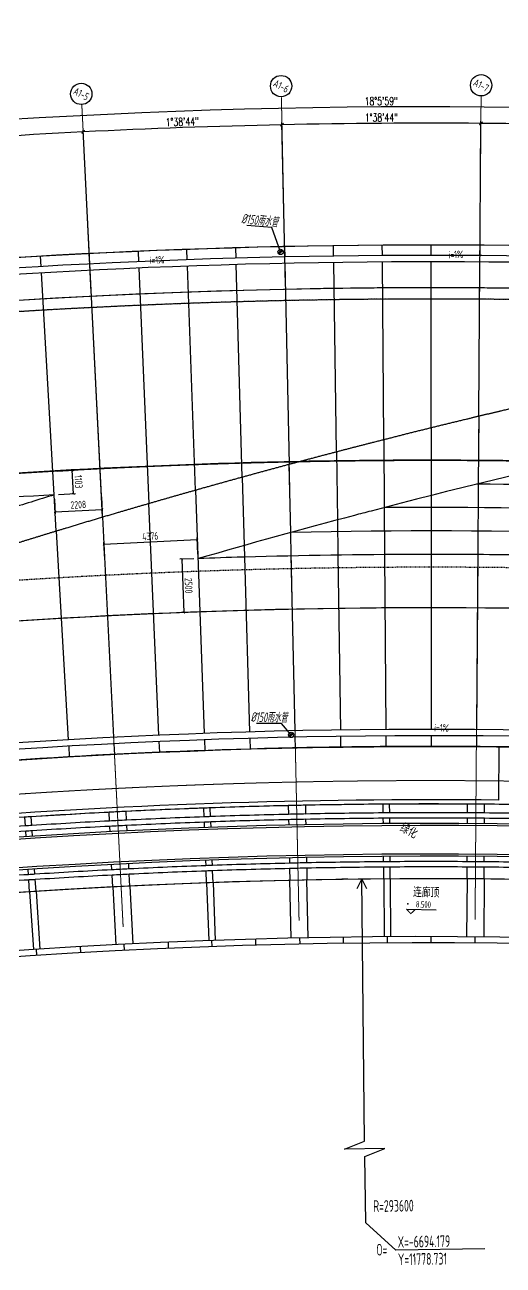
# Model space of a CAD drawing. Header units: millimetres. Extents: x 30991175 to 44589677, y -30249292 to -18704009.
# Drawn here: x 41372173 to 41394576, y -29978408 to -29920266 of the extents above; entities that cross this region are included whole.
import ezdxf
from ezdxf.enums import TextEntityAlignment as Align

# ---------------------------------------------------------------- set-up
doc = ezdxf.new("R2010")
doc.units = ezdxf.units.MM
doc.header["$LTSCALE"] = 10
for name, pattern in [('A1-RG-AXIS-RF$0$$1$AUDIT_D_130703131338-1', [0]), ('A1-RG-AXIS-RF$0$CENTER', [50.8, 31.75, -6.35, 6.35, -6.35]), ('A1-RI-RF$0$Dash', [6, 3, -3])]:
    doc.linetypes.add(name, pattern=pattern)
for name, color, linetype in [('A1-RG-AXIS-RF$0$$0$A-SYMB', 4, 'Continuous'), ('A1-RG-AXIS-RF$0$$1$A-SYMB-DIM300', 4, 'A1-RG-AXIS-RF$0$$1$AUDIT_D_130703131338-1'), ('A1-RG-AXIS-RF$0$A-DIMS-100', 1, 'Continuous'), ('A1-RG-AXIS-RF$0$A-SYMB-NAME', 13, 'Continuous'), ('A1-RG-AXIS-RF$0$A2-RG-AXIS-150$0$A-DIMS-100', 1, 'Continuous'), ('A1-RI-RF$0$0P-RW-E', 210, 'Continuous'), ('A1-RI-RF$0$0P-RW-PR-V', 210, 'Continuous'), ('A1-RI-RF$0$A-DIMS-1：100', 1, 'Continuous'), ('A1-RI-RF$0$A-DOOR', 32, 'Continuous'), ('A1-RI-RF$0$A-EVAC1', 5, 'Continuous'), ('A1-RI-RF$0$A-FUZHUXIAN', 55, 'Continuous'), ('A1-RI-RF$0$A-louban', 5, 'Continuous'), ('A1-RI-RF$0$A-STRS-HRAL', 3, 'Continuous'), ('A1-RI-RF$0$A-SYMB', 4, 'Continuous'), ('A1-RI-RF$0$A-SYMB-AREA', 4, 'Continuous'), ('A1-RI-RF$0$A-SYMB-NAME', 4, 'Continuous'), ('A1-RI-RF$0$A-SYMB-STRS', 1, 'Continuous'), ('A1-RI-RF$0$A-TEXT', 4, 'Continuous'), ('A1-RI-RF$0$A1-RI-F3$0$A-DETL-PEN1', 245, 'Continuous'), ('A1-RI-RF$0$A1-RI-F3$0$A-DETL-PEN2', 233, 'Continuous')]:
    doc.layers.add(name, color=color, linetype=linetype)
doc.layers.add('A1-RG-AXIS-RF$0$A-GRID', color=1, linetype='A1-RG-AXIS-RF$0$CENTER', lineweight=9)
doc.styles.add('A1-RG-AXIS-RF$0$$2$_TCH_DIM', font='hzs.shx', dxfattribs={"width": 0.7, "bigfont": 'hztxt.shx'})
doc.styles.add('A1-RG-AXIS-RF$0$A1-RG-AXIS$0$XD2008', font='xd-hzs.shx', dxfattribs={"width": 0.7, "bigfont": 'xd-hztxt.shx'})
doc.styles.add('A1-RG-AXIS-RF$0$A2-RG-AXIS-150$0$XD2008', font='romans.shx', dxfattribs={"width": 0.7})
doc.styles.add('A1-RG-AXIS-RF$0$XD2008', font='xd-hzs.shx', dxfattribs={"width": 0.7, "bigfont": 'xd-hztxt.shx'})
doc.styles.add('A1-RI-RF$0$ECADI', font='gbeitc.shx', dxfattribs={"width": 0.7, "bigfont": 'gbcbig.shx'})
doc.styles.add('A1-RI-RF$0$HZTXT', font='hzs-1.shx', dxfattribs={"width": 0.7, "bigfont": 'hztxt.shx'})
doc.styles.add('A1-RI-RF$0$XD2008', font='hzs.shx', dxfattribs={"width": 0.7, "bigfont": 'xd-hztxt.shx'})
doc.dimstyles.new('A1-RG-AXIS-RF$0$A2-RG-AXIS-150$0$XD100', dxfattribs={"dimscale": 100, "dimtxt": 5.5, "dimasz": 1.5, "dimexe": 1, "dimexo": 2, "dimgap": 0.5, "dimtad": 1, "dimdec": 0, "dimdsep": 46, "dimtxsty": 'A1-RG-AXIS-RF$0$A2-RG-AXIS-150$0$XD2008', "dimblk": 'A1-RG-AXIS-RF$0$A2-RG-AXIS-150$0$_ArchTick', "dimcen": 2.5, "dimclrt": 4, "dimaunit": 1, "dimadec": 3, "dimazin": 0, "dimtfac": 1, "dimtdec": 0, "dimtix": 1, "dimtmove": 0, "dimatfit": 3, "dimfxl": 0, "dimtolj": 1, "dimtzin": 0, "dimarcsym": 0})
doc.dimstyles.new('A1-RG-AXIS-RF$0$XD100', dxfattribs={"dimscale": 100, "dimtxt": 5.5, "dimasz": 1.5, "dimexe": 1, "dimexo": 2, "dimgap": 0.5, "dimtad": 1, "dimdec": 0, "dimdsep": 46, "dimtxsty": 'A1-RG-AXIS-RF$0$XD2008', "dimblk": 'A1-RG-AXIS-RF$0$_ArchTick', "dimcen": 2.5, "dimclrt": 4, "dimazin": 0, "dimtfac": 1, "dimtdec": 0, "dimtix": 1, "dimtmove": 0, "dimatfit": 3, "dimfxl": 0, "dimtolj": 1, "dimtzin": 0, "dimarcsym": 0})
doc.dimstyles.new('A1-RI-RF$0$XD100$0', dxfattribs={"dimscale": 100, "dimtxt": 3.5, "dimasz": 2, "dimexe": 1, "dimexo": 2, "dimgap": 1, "dimtad": 1, "dimdec": 0, "dimdsep": 46, "dimtxsty": 'A1-RI-RF$0$XD2008', "dimblk": 'A1-RI-RF$0$_ArchTick', "dimblk1": 'A1-RI-RF$0$_ArchTick', "dimblk2": 'A1-RI-RF$0$_ArchTick', "dimsah": 1, "dimcen": 2.5, "dimclrd": 1, "dimclre": 1, "dimclrt": 4, "dimaunit": 1, "dimadec": 0, "dimazin": 0, "dimtfac": 1, "dimtdec": 0, "dimtix": 1, "dimtmove": 2, "dimatfit": 3, "dimfxl": 0, "dimtolj": 1, "dimtzin": 0, "dimarcsym": 0})

# ---------------------------------------------------------------- blocks, each defined once
blk = doc.blocks.new('A1-RI-RF$0$ECADI-TAG-HGHT（国标）')
at = {"color": 1}
blk.add_line((-2.12, 2.12), (11.77, 2.12), dxfattribs=at)
at = {"color": 1, "const_width": 0.5}
blk.add_lwpolyline([(-2.12, 2.12), (0, 0), (2.12, 2.12)], dxfattribs=at)
at = {"color": 1}
blk.add_point((-1.48, 4.6), dxfattribs=at)
at = {"style": 'A1-RI-RF$0$XD2008', "width": 0.7}
blk.add_attdef('FL', text='', height=3, dxfattribs=at).set_placement((-2.69, 2.97), align=Align.RIGHT)
for tag, p in [('F.F.L.', (2.28, 2.97)), ('T.O.S.', (2.28, -1.1))]:
    blk.add_attdef(tag, p, '', height=3, dxfattribs=at)
blk = doc.blocks.new('A1-RI-RF$0$A1WUDINGH')
at = {"layer": 'A1-RI-RF$0$A-TEXT', "style": 'A1-RI-RF$0$HZTXT', "width": 0.7}
blk.add_attdef('ASD', (11129679, -6599408), '', height=150, dxfattribs=at)
blk = doc.blocks.new('A1-RG-AXIS-RF$0$A2-RG-AXIS-150$0$_ArchTick')
at = {"color": 0, "linetype": 'ByBlock', "const_width": 0.4}
blk.add_lwpolyline([(-0.5, -0.5), (0.5, 0.5)], dxfattribs=at)
blk = doc.blocks.new('*D79')
at = {"layer": 'A1-RG-AXIS-RF$0$A2-RG-AXIS-150$0$A-DIMS-100', "color": 0, "lineweight": -2, "ltscale": 3}
for p, q in [((11670910, -6387267), (11670916, -6387284)), ((11580897, -6435951), (11580908, -6435965))]:
    blk.add_line(p, q, dxfattribs=at)
blk.add_arc((11778732, -6694179), 325182, 109.35703, 127.45663, dxfattribs=at)
at = {"layer": 'Defpoints', "color": 0, "ltscale": 3}
for p in [(11670976, -6387456), (11639300, -6400406), (11581019, -6436110), (11778732, -6694179)]:
    blk.add_point(p, dxfattribs=at)
at = {"layer": 'A1-RG-AXIS-RF$0$A2-RG-AXIS-150$0$A-DIMS-100', "color": 0, "lineweight": -2, "ltscale": 3, "xscale": 150, "yscale": 150, "zscale": 150}
for p, rotation in [((11670949, -6387378), 19.35703132825471), ((11580969, -6436044), 217.4566338573137)]:
    blk.add_blockref('A1-RG-AXIS-RF$0$A2-RG-AXIS-150$0$_ArchTick', p, dxfattribs=dict(at, rotation=rotation))
at = {"layer": 'A1-RG-AXIS-RF$0$A2-RG-AXIS-150$0$A-DIMS-100', "color": 4, "ltscale": 3, "insert": (11623903, -6407911), "char_height": 375, "attachment_point": 5, "rotation": 28.40683, "style": 'A1-RG-AXIS-RF$0$A2-RG-AXIS-150$0$XD2008'}
blk.add_mtext('\\A1;18°5\'59"', dxfattribs=at)
blk = doc.blocks.new('*D89')
at = {"layer": 'A1-RG-AXIS-RF$0$A2-RG-AXIS-150$0$A-DIMS-100', "color": 0, "lineweight": -2, "ltscale": 3}
for p, q in [((11640117, -6409202), (11636786, -6402354)), ((11631991, -6413300), (11628465, -6406550))]:
    blk.add_line(p, q, dxfattribs=at)
blk.add_arc((11778732, -6694179), 324415, 115.9387, 117.58412, dxfattribs=at)
at = {"layer": 'Defpoints', "color": 0, "ltscale": 3}
for p in [(11634044, -6403816), (11640204, -6409382), (11632084, -6413477), (11778732, -6694179)]:
    blk.add_point(p, dxfattribs=at)
at = {"layer": 'A1-RG-AXIS-RF$0$A2-RG-AXIS-150$0$A-DIMS-100', "color": 0, "lineweight": -2, "ltscale": 3, "xscale": 150, "yscale": 150, "zscale": 150}
for p, rotation in [((11636830, -6402444), 25.93870497519525), ((11628511, -6406639), 207.5841233869291)]:
    blk.add_blockref('A1-RG-AXIS-RF$0$A2-RG-AXIS-150$0$_ArchTick', p, dxfattribs=dict(at, rotation=rotation))
at = {"layer": 'A1-RG-AXIS-RF$0$A2-RG-AXIS-150$0$A-DIMS-100', "color": 4, "ltscale": 3, "insert": (11632532, -6404268), "char_height": 375, "attachment_point": 5, "rotation": 26.76141, "style": 'A1-RG-AXIS-RF$0$A2-RG-AXIS-150$0$XD2008'}
blk.add_mtext('\\A1;1°38\'44"', dxfattribs=at)
blk = doc.blocks.new('*D90')
at = {"layer": 'A1-RG-AXIS-RF$0$A2-RG-AXIS-150$0$A-DIMS-100', "color": 0, "lineweight": -2, "ltscale": 3}
for p, q in [((11631991, -6413300), (11628465, -6406550)), ((11623987, -6417629), (11620268, -6410984))]:
    blk.add_line(p, q, dxfattribs=at)
blk.add_arc((11778732, -6694179), 324415, 117.58412, 119.22954, dxfattribs=at)
at = {"layer": 'Defpoints', "color": 0, "ltscale": 3}
for p in [(11625766, -6408090), (11632084, -6413477), (11624084, -6417804), (11778732, -6694179)]:
    blk.add_point(p, dxfattribs=at)
at = {"layer": 'A1-RG-AXIS-RF$0$A2-RG-AXIS-150$0$A-DIMS-100', "color": 0, "lineweight": -2, "ltscale": 3, "xscale": 150, "yscale": 150, "zscale": 150}
for p, rotation in [((11628511, -6406639), 27.58412338692894), ((11620317, -6411071), 209.2295417986643)]:
    blk.add_blockref('A1-RG-AXIS-RF$0$A2-RG-AXIS-150$0$_ArchTick', p, dxfattribs=dict(at, rotation=rotation))
at = {"layer": 'A1-RG-AXIS-RF$0$A2-RG-AXIS-150$0$A-DIMS-100', "color": 4, "ltscale": 3, "insert": (11624268, -6408585), "char_height": 375, "attachment_point": 5, "rotation": 28.40683, "style": 'A1-RG-AXIS-RF$0$A2-RG-AXIS-150$0$XD2008'}
blk.add_mtext('\\A1;1°38\'44"', dxfattribs=at)
blk = doc.blocks.new('*D91')
at = {"layer": 'A1-RG-AXIS-RF$0$A2-RG-AXIS-150$0$A-DIMS-100', "color": 0, "lineweight": -2, "ltscale": 3}
for p, q in [((11623987, -6417629), (11620268, -6410984)), ((11616110, -6422187), (11612202, -6415651))]:
    blk.add_line(p, q, dxfattribs=at)
blk.add_arc((11778732, -6694179), 324415, 119.22954, 120.87496, dxfattribs=at)
at = {"layer": 'Defpoints', "color": 0, "ltscale": 3}
for p in [(11617614, -6412600), (11624084, -6417804), (11616212, -6422358), (11778732, -6694179)]:
    blk.add_point(p, dxfattribs=at)
at = {"layer": 'A1-RG-AXIS-RF$0$A2-RG-AXIS-150$0$A-DIMS-100', "color": 0, "lineweight": -2, "ltscale": 3, "xscale": 150, "yscale": 150, "zscale": 150}
for p, rotation in [((11620317, -6411071), 29.22954179866451), ((11612253, -6415736), 210.8749602103989)]:
    blk.add_blockref('A1-RG-AXIS-RF$0$A2-RG-AXIS-150$0$_ArchTick', p, dxfattribs=dict(at, rotation=rotation))
at = {"layer": 'A1-RG-AXIS-RF$0$A2-RG-AXIS-150$0$A-DIMS-100', "color": 4, "ltscale": 3, "insert": (11616131, -6413138), "char_height": 375, "attachment_point": 5, "rotation": 30.05225, "style": 'A1-RG-AXIS-RF$0$A2-RG-AXIS-150$0$XD2008'}
blk.add_mtext('\\A1;1°38\'44"', dxfattribs=at)
blk = doc.blocks.new('A1-RG-AXIS-RF$0$_ArchTick')
at = {"color": 0, "linetype": 'ByBlock', "const_width": 0.4}
blk.add_lwpolyline([(-0.5, -0.5), (0.5, 0.5)], dxfattribs=at)
blk = doc.blocks.new('*D95')
at = {"layer": 'A1-RG-AXIS-RF$0$A-DIMS-100', "color": 0, "lineweight": -2}
blk.add_arc((11778732, -6694179), 324411, 120.87496, 122.52038, dxfattribs=at)
at = {"layer": 'Defpoints', "color": 0}
for p in [(11611594, -6414634), (11609598, -6417347), (11603636, -6419548), (11631402, -6447764), (11624387, -6452096)]:
    blk.add_point(p, dxfattribs=at)
at = {"layer": 'A1-RG-AXIS-RF$0$A-DIMS-100', "color": 0, "lineweight": -2, "xscale": 100, "yscale": 100, "zscale": 100}
for p, rotation in [((11612255, -6415740), 30.87496021037754), ((11604329, -6420635), 212.5203786221269)]:
    blk.add_blockref('A1-RG-AXIS-RF$0$_ArchTick', p, dxfattribs=dict(at, rotation=rotation))
at = {"layer": 'A1-RG-AXIS-RF$0$A-DIMS-100', "color": 4, "insert": (11608150, -6417957), "char_height": 375, "attachment_point": 5, "rotation": 31.69767, "style": 'A1-RG-AXIS-RF$0$XD2008'}
blk.add_mtext('\\A1;1.65°', dxfattribs=at)
blk = doc.blocks.new('A1-RG-AXIS-RF$0$A1zhouhao')
at = {"color": 13}
blk.add_circle((11937809, -6402822), 500, dxfattribs=at)
at = {"style": 'A1-RG-AXIS-RF$0$A1-RG-AXIS$0$XD2008', "width": 0.7}
blk.add_attdef('GRID', text='', height=500, dxfattribs=at).set_placement((11937809, -6402822), align=Align.MIDDLE)
blk = doc.blocks.new('A1-RI-RF$0$A$C4FC071A5')
at = {"layer": 'A1-RI-RF$0$A-DOOR'}
for p, q in [((56920, 45318), (58457, 42376)), ((55232, 43797), (56528, 41359)), ((53552, 42262), (54600, 40325)), ((58457, 42376), (58345, 42317)), ((57312, 41774), (57142, 41684)), ((51888, 40722), (52682, 39279)), ((50773, 38220), (50239, 39175)), ((48601, 37620), (48870, 37146)), ((48870, 37146), (48795, 37103)), ((39629, 35535), (39627, 35538))]:
    blk.add_line(p, q, dxfattribs=at)
for centre, radius, start, end in [((288833, -213637), 347623, 128.84441, 132.701), ((199316, -227247), 307500, 113.83446, 117.59845), ((199316, -227247), 306400, 113.71437, 118.40837), ((199316, -227247), 305300, 113.59326, 119.22563), ((199316, -227247), 304200, 116.76593, 117.58397), ((199316, -227247), 304200, 117.7541, 117.82767), ((199316, -227247), 304200, 117.71796, 117.7541), ((199316, -227247), 304200, 117.60771, 117.71796), ((288833, -213637), 347623, 132.83418, 134.08485), ((288833, -213637), 347623, 132.701, 132.83418), ((199316, -227247), 304200, 117.8639, 118.12009), ((199316, -227247), 304200, 118.12009, 119.6409), ((199316, -227247), 304200, 119.65725, 120.05055), ((199316, -227247), 307500, 121.28622, 124.16393), ((286321, -211103), 348837, 135.00631, 135.37929)]:
    blk.add_arc(centre, radius, start, end, dxfattribs=at)
at = {"layer": 'A1-RI-RF$0$A-FUZHUXIAN'}
for p, q in [((51966, 54800), (51743, 55227)), ((49949, 53737), (49724, 54162)), ((55455, 48122), (52105, 54534)), ((47931, 52655), (47702, 53078)), ((53744, 46598), (50090, 53472)), ((52039, 45059), (48074, 52391)), ((45925, 51561), (45693, 51982)), ((50352, 43515), (46070, 51298)), ((43693, 50873), (43928, 50453)), ((44075, 50191), (48679, 41963)), ((41938, 49330), (41700, 49748)), ((47018, 40402), (42086, 49069)), ((39956, 48193), (39715, 48609)), ((45371, 38834), (40106, 47933)), ((55455, 48122), (56920, 45318)), ((37739, 47456), (37983, 47041)), ((38135, 46783), (43738, 37257)), ((53744, 46598), (55232, 43797)), ((36018, 45877), (35772, 46289)), ((42119, 35673), (36172, 45619)), ((34062, 44697), (33812, 45108)), ((52039, 45059), (53552, 42262)), ((39627, 35538), (34217, 44441)), ((50352, 43515), (51888, 40722)), ((50239, 39175), (48679, 41963)), ((58457, 42376), (62254, 35108)), ((56528, 41359), (60376, 34118)), ((47018, 40402), (48601, 37620)), ((54600, 40325), (58501, 33112)), ((52682, 39279), (56635, 32095)), ((45371, 38834), (51083, 28962)), ((54777, 31064), (50773, 38220)), ((49247, 27891), (43738, 37257)), ((48870, 37146), (52926, 30019)), ((40513, 34080), (39629, 35535)), ((42119, 35673), (47420, 26807)), ((62393, 34842), (62625, 34399)), ((40513, 34080), (45599, 25710)), ((60517, 33853), (60752, 33412)), ((60752, 33412), (60681, 33374)), ((58643, 32848), (58881, 32409)), ((58983, 32464), (58881, 32409)), ((56780, 31832), (57021, 31394)), ((55168, 30366), (54924, 30802)), ((55168, 30366), (55054, 30302)), ((53074, 29758), (53322, 29324)), ((51233, 28702), (51483, 28269)), ((49653, 27201), (49399, 27632)), ((47574, 26550), (47830, 26120)), ((45755, 25453), (46015, 25026))]:
    blk.add_line(p, q, dxfattribs=at)
for centre, radius, start, end in [((199316, -227247), 318699, 111.82513, 125.39986), ((199316, -227247), 318218, 112.15915, 125.47188), ((199316, -227247), 317918, 112.36822, 125.52602), ((199316, -227247), 316700, 113.22182, 127.77241), ((199316, -227247), 301700, 112.39742, 124.47616), ((199027, -226858), 308137, 116.76928, 119.12062), ((199316, -227247), 295700, 112.18458, 129.26054), ((199316, -227247), 296000, 112.40844, 129.01902), ((199027, -226858), 308137, 119.12062, 128.24066), ((199316, -227246), 295199, 117.20521, 117.9949), ((199315, -227244), 295197, 118.01041, 118.38437), ((199313, -227240), 295192, 118.40683, 119.22941), ((199316, -227247), 295200, 119.25481, 123.34309)]:
    blk.add_arc(centre, radius, start, end, dxfattribs=at)
blk.add_rational_spline([(78331, 66749), (77464, 66099), (76599, 65445), (75738, 64788), (75647, 64718), (75556, 64649), (75466, 64580), (73877, 63365), (72299, 62138), (70731, 60898), (70555, 60759), (70379, 60620), (70203, 60480), (68731, 59312), (67267, 58132), (65812, 56940), (65557, 56731), (65301, 56521), (65046, 56311), (63684, 55189), (62331, 54057), (60985, 52916), (60655, 52635), (60324, 52354), (59995, 52072), (58739, 50998), (57492, 49916), (56252, 48826), (55850, 48472), (55450, 48118), (55050, 47763), (53898, 46740), (52752, 45710), (51614, 44671), (51146, 44245), (50679, 43817), (50214, 43388), (49161, 42416), (48114, 41439), (47073, 40454), (46542, 39953), (46014, 39450), (45487, 38945), (44530, 38028), (43578, 37105), (42631, 36176), (42042, 35599), (41455, 35018), (40870, 34436), (40006, 33575), (39146, 32710), (38291, 31839), (37647, 31183), (37005, 30525), (36366, 29863), (35591, 29061), (34821, 28255), (34054, 27445), (33358, 26709), (32665, 25969), (31975, 25227), (30534, 23675), (29108, 22109), (27698, 20528), (27095, 19852), (26495, 19174), (25897, 18493), (25105, 17590), (24318, 16682), (23536, 15770), (22172, 14177), (20824, 12571), (19492, 10952), (19051, 10416), (18612, 9878), (18174, 9338), (17297, 8257), (16428, 7170), (15566, 6077), (14690, 4966), (13822, 3849), (12961, 2726)], [1, 0.999993813399, 0.999993813399, 1, 1, 1, 1, 0.999978325349, 0.999978325349, 1, 0.999999722311, 0.999999722311, 1, 0.999980115866, 0.999980115866, 1, 0.999999373828, 0.999999373828, 1, 0.999981856969, 0.999981856969, 1, 0.999998882801, 0.999998882801, 1, 0.999983550651, 0.999983550651, 1, 0.999998245849, 0.999998245849, 1, 0.999985191136, 0.999985191136, 1, 0.999997458097, 0.999997458097, 1, 0.999986781963, 0.999986781963, 1, 0.999996512622, 0.999996512622, 1, 0.999988317249, 0.999988317249, 1, 0.999995400597, 0.999995400597, 1, 0.999989797882, 0.999989797882, 1, 0.999994111741, 0.999994111741, 1, 0.999991214321, 0.999991214321, 1, 0.999992631883, 0.999992631883, 1, 0.999967111382, 0.999967111382, 1, 0.999993855256, 0.999993855256, 1, 0.999989027937, 0.999989027937, 1, 0.999965814117, 0.999965814117, 1, 0.999996176637, 0.999996176637, 1, 0.999984418543, 0.999984418543, 1, 0.999983593469, 0.999983593469, 1], degree=3, knots=[0, 0, 0, 0, 3251.21697, 3251.21697, 3251.21697, 3593.584483, 3593.584483, 3593.584483, 9591.984408, 9591.984408, 9591.984408, 10264.404763, 10264.404763, 10264.404763, 15904.856832, 15904.856832, 15904.856832, 16896.571271, 16896.571271, 16896.571271, 22189.462016, 22189.462016, 22189.462016, 23491.227122, 23491.227122, 23491.227122, 28445.467667, 28445.467667, 28445.467667, 30049.316601, 30049.316601, 30049.316601, 34672.168199, 34672.168199, 34672.168199, 36571.540633, 36571.540633, 36571.540633, 40869.225214, 40869.225214, 40869.225214, 43058.740426, 43058.740426, 43058.740426, 47035.87551, 47035.87551, 47035.87551, 49511.66036, 49511.66036, 49511.66036, 53171.636075, 53171.636075, 53171.636075, 55930.582408, 55930.582408, 55930.582408, 59275.95021, 59275.95021, 59275.95021, 62316.526674, 62316.526674, 62316.526674, 68670.409275, 68670.409275, 68670.409275, 71387.615175, 71387.615175, 71387.615175, 74991.991374, 74991.991374, 74991.991374, 81282.325221, 81282.325221, 81282.325221, 83365.674608, 83365.674608, 83365.674608, 87541.598044, 87541.598044, 87541.598044, 91785.701486, 91785.701486, 91785.701486, 91785.701486], dxfattribs=at)
blk = doc.blocks.new('A1-RI-RF$0$_ArchTick')
at = {"color": 0, "linetype": 'ByBlock', "const_width": 0.4}
blk.add_lwpolyline([(-0.5, -0.5), (0.5, 0.5)], dxfattribs=at)
blk = doc.blocks.new('*D55')
at = {"layer": 'A1-RI-RF$0$A-DIMS-1：100', "color": 1, "linetype": 'ByBlock', "lineweight": -2}
for p, q in [((11618643, -6430350), (11619325, -6429935)), ((11619813, -6430930), (11619240, -6429987)), ((11619216, -6431293), (11619898, -6430878))]:
    blk.add_line(p, q, dxfattribs=at)
at = {"layer": 'Defpoints', "color": 0, "linetype": 'ByBlock'}
for p in [(11618472, -6430454), (11619240, -6429987), (11619045, -6431397)]:
    blk.add_point(p, dxfattribs=at)
at = {"layer": 'A1-RI-RF$0$A-DIMS-1：100', "color": 1, "linetype": 'ByBlock', "lineweight": -2, "xscale": 100, "yscale": 100, "zscale": 100}
for p, rotation in [((11619240, -6429987), 121.2862242926839), ((11619813, -6430930), 301.2862242926839)]:
    blk.add_blockref('A1-RI-RF$0$_ArchTick', p, dxfattribs=dict(at, rotation=rotation))
at = {"layer": 'A1-RI-RF$0$A-DIMS-1：100', "color": 4, "linetype": 'ByBlock', "insert": (11619761, -6430316), "char_height": 350, "attachment_point": 5, "rotation": 301.28622, "style": 'A1-RI-RF$0$XD2008'}
blk.add_mtext('\\A1;1103', dxfattribs=at)
blk = doc.blocks.new('*D56')
at = {"layer": 'A1-RI-RF$0$A-DIMS-1：100', "color": 1, "linetype": 'ByBlock', "lineweight": -2}
for p, q in [((11621042, -6430436), (11621398, -6431030)), ((11619451, -6432077), (11621347, -6430944)), ((11619147, -6431569), (11619503, -6432163))]:
    blk.add_line(p, q, dxfattribs=at)
at = {"layer": 'Defpoints', "color": 0, "linetype": 'ByBlock'}
for p in [(11620940, -6430264), (11621347, -6430944), (11619045, -6431397)]:
    blk.add_point(p, dxfattribs=at)
at = {"layer": 'A1-RI-RF$0$A-DIMS-1：100', "color": 1, "linetype": 'ByBlock', "lineweight": -2, "xscale": 100, "yscale": 100, "zscale": 100}
for p, rotation in [((11621347, -6430944), 30.87480345169822), ((11619451, -6432077), 210.8748034516982)]:
    blk.add_blockref('A1-RI-RF$0$_ArchTick', p, dxfattribs=dict(at, rotation=rotation))
at = {"layer": 'A1-RI-RF$0$A-DIMS-1：100', "color": 4, "linetype": 'ByBlock', "insert": (11620258, -6431275), "char_height": 350, "attachment_point": 5, "rotation": 30.8748, "style": 'A1-RI-RF$0$XD2008'}
blk.add_mtext('\\A1;2208', dxfattribs=at)
blk = doc.blocks.new('*D57')
at = {"layer": 'A1-RI-RF$0$A-DIMS-1：100', "color": 1, "linetype": 'ByBlock', "lineweight": -2}
for p, q in [((11626226, -6430968), (11625648, -6431303)), ((11625735, -6431253), (11626987, -6433416)), ((11627478, -6433132), (11626900, -6433467))]:
    blk.add_line(p, q, dxfattribs=at)
at = {"layer": 'Defpoints', "color": 0, "linetype": 'ByBlock'}
for p in [(11626400, -6430868), (11627651, -6433032), (11626987, -6433416)]:
    blk.add_point(p, dxfattribs=at)
at = {"layer": 'A1-RI-RF$0$A-DIMS-1：100', "color": 1, "linetype": 'ByBlock', "lineweight": -2, "xscale": 100, "yscale": 100, "zscale": 100}
for p, rotation in [((11625735, -6431253), 120.0505505857258), ((11626987, -6433416), 300.0505505857258)]:
    blk.add_blockref('A1-RI-RF$0$_ArchTick', p, dxfattribs=dict(at, rotation=rotation))
at = {"layer": 'A1-RI-RF$0$A-DIMS-1：100', "color": 4, "linetype": 'ByBlock', "insert": (11626599, -6432197), "char_height": 350, "attachment_point": 5, "rotation": 300.05055, "style": 'A1-RI-RF$0$XD2008'}
blk.add_mtext('\\A1;2500', dxfattribs=at)
blk = doc.blocks.new('*D58')
at = {"layer": 'A1-RI-RF$0$A-DIMS-1：100', "color": 1, "linetype": 'ByBlock', "lineweight": -2}
for p, q in [((11625946, -6430109), (11622190, -6432355)), ((11626297, -6430696), (11625895, -6430024)), ((11622541, -6432942), (11622139, -6432269))]:
    blk.add_line(p, q, dxfattribs=at)
at = {"layer": 'Defpoints', "color": 0, "linetype": 'ByBlock'}
for p in [(11626400, -6430868), (11622190, -6432355), (11622644, -6433114)]:
    blk.add_point(p, dxfattribs=at)
at = {"layer": 'A1-RI-RF$0$A-DIMS-1：100', "color": 1, "linetype": 'ByBlock', "lineweight": -2, "xscale": 100, "yscale": 100, "zscale": 100}
for p, rotation in [((11625946, -6430109), 30.87480345174133), ((11622190, -6432355), 210.8748034517414)]:
    blk.add_blockref('A1-RI-RF$0$_ArchTick', p, dxfattribs=dict(at, rotation=rotation))
at = {"layer": 'A1-RI-RF$0$A-DIMS-1：100', "color": 4, "linetype": 'ByBlock', "insert": (11623927, -6430996), "char_height": 350, "attachment_point": 5, "rotation": 30.8748, "style": 'A1-RI-RF$0$XD2008'}
blk.add_mtext('\\A1;4376', dxfattribs=at)
blk = doc.blocks.new('A1-RI-RF$0$5erhfh')
at = {"layer": 'A1-RI-RF$0$A-SYMB-AREA', "style": 'A1-RI-RF$0$ECADI', "width": 0.7}
blk.add_attdef('340M2', text='', height=2.5, dxfattribs=at).set_placement((0, 1.25), align=Align.MIDDLE_LEFT)
at = {"layer": 'A1-RI-RF$0$A-SYMB-NAME', "style": 'A1-RI-RF$0$ECADI', "width": 0.7}
blk.add_attdef('CHINESENAME', (-12.29, 3.09), '', height=4.5, dxfattribs=at)
blk = doc.blocks.new('A1-RI-RF$0$A1RUODIANJIAN')
at = {"layer": 'A1-RI-RF$0$A-SYMB-NAME', "linetype": 'ByBlock', "style": 'A1-RI-RF$0$XD2008', "width": 0.7}
blk.add_attdef('A1RUODIANJIAN', (11587156, -6438427), '', height=350, dxfattribs=at)
blk = doc.blocks.new('A1-RI-RF$0$A$C2D12074D')
at = {"layer": 'A1-RI-RF$0$A1-RI-F3$0$A-DETL-PEN1'}
for radius, start, end in [(291580, 107.79006, 130.53329), (291480, 107.79008, 130.53322), (290140, 107.79045, 130.53224), (290040, 107.79047, 130.53216)]:
    blk.add_arc((201159, -214687), radius, start, end, dxfattribs=at)
at = {"layer": 'A1-RI-RF$0$A1-RI-F3$0$A-DETL-PEN2'}
for p, q in [((65557, 44008), (65367, 44371)), ((66266, 44378), (66076, 44741)), ((65789, 43564), (65673, 43786)), ((66498, 43935), (66382, 44156)), ((62076, 42153), (61880, 42513)), ((62339, 42295), (62144, 42656)), ((67326, 42348), (67211, 42570)), ((62314, 41713), (62194, 41933)), ((62577, 41855), (62458, 42076)), ((66617, 41978), (66502, 42199)), ((67697, 41639), (67442, 42127)), ((66988, 41269), (66733, 41756)), ((67697, 41639), (68954, 39233)), ((58683, 40756), (58883, 40398)), ((66988, 41269), (68245, 38862)), ((57984, 40365), (58185, 40007)), ((59005, 40180), (59127, 39961)), ((63165, 40138), (63046, 40358)), ((63429, 40281), (63310, 40501)), ((58307, 39789), (58429, 39571)), ((63546, 39435), (63284, 39919)), ((63809, 39577), (63548, 40061)), ((63809, 39577), (65101, 37189)), ((63546, 39435), (64837, 37047)), ((68731, 38795), (68599, 39048)), ((54758, 38053), (54553, 38408)), ((55018, 38203), (54812, 38558)), ((59879, 38617), (60001, 38400)), ((55009, 37620), (54883, 37837)), ((55268, 37770), (55143, 37987)), ((59181, 38227), (59303, 38009)), ((60123, 38181), (60392, 37701)), ((66916, 37838), (66782, 38090)), ((59425, 37791), (59694, 37311)), ((61019, 34941), (59694, 37311)), ((61717, 35332), (60392, 37701)), ((65105, 36867), (64969, 37118)), ((50930, 35797), (50720, 36149)), ((51617, 36207), (51407, 36559)), ((55905, 36071), (55780, 36287)), ((56164, 36221), (56039, 36437)), ((63302, 35884), (63165, 36134)), ((51187, 35368), (51059, 35582)), ((51874, 35778), (51745, 35993)), ((56305, 35379), (56030, 35855)), ((56565, 35529), (56290, 36005)), ((56565, 35529), (57925, 33179)), ((56305, 35379), (57665, 33029)), ((61368, 35137), (61508, 34888)), ((52792, 34242), (52664, 34456)), ((47561, 33745), (47346, 34094)), ((47816, 33903), (47601, 34252)), ((52105, 33831), (51977, 34046)), ((53203, 33555), (52920, 34027)), ((59719, 33879), (59578, 34126)), ((47824, 33320), (47693, 33532)), ((48079, 33477), (47948, 33690)), ((52516, 33145), (52234, 33617)), ((52516, 33145), (53909, 30815)), ((53203, 33555), (54596, 31225)), ((57938, 32857), (57795, 33103)), ((48764, 31797), (48633, 32009)), ((49020, 31954), (48888, 32167)), ((56020, 32068), (56164, 31822)), ((49185, 31116), (48896, 31584)), ((49440, 31274), (49151, 31742)), ((49185, 31116), (50611, 28806)), ((49440, 31274), (50867, 28964)), ((54399, 30775), (54253, 31020)), ((52640, 29715), (52492, 29958)), ((50889, 28642), (50739, 28885))]:
    blk.add_line(p, q, dxfattribs=at)
for centre, radius, start, end in [((201151, -214689), 288986, 105.8232, 130.74813), ((201151, -214689), 285986, 105.79356, 131.34926), ((201151, -214689), 286271, 105.7964, 131.29161), ((201165, -214699), 292504, 116.79014, 117.50561), ((201165, -214699), 292094, 116.7902, 117.5055), ((201165, -214699), 291844, 116.79023, 117.50543), ((201157, -214685), 292488, 117.66231, 118.37744), ((201164, -214699), 292503, 117.50561, 117.66231), ((201164, -214699), 292093, 117.5055, 117.66242), ((201157, -214685), 292078, 117.66242, 118.3774), ((201157, -214685), 291828, 117.66248, 118.37737), ((201164, -214699), 291843, 117.50543, 117.66249), ((201165, -214699), 289804, 116.79049, 117.50488), ((201165, -214699), 289554, 116.79053, 117.50481), ((201143, -214658), 292457, 118.43622, 119.15112), ((201146, -214665), 292464, 118.37745, 118.43622), ((201143, -214658), 292047, 118.43626, 119.15101), ((201143, -214658), 291797, 118.43629, 119.15094), ((201146, -214665), 292055, 118.37741, 118.43626), ((201146, -214665), 291805, 118.37738, 118.43629), ((201157, -214685), 289788, 117.66304, 118.37717), ((201164, -214699), 289803, 117.50488, 117.66304), ((201164, -214699), 289553, 117.50481, 117.66311), ((201157, -214685), 289538, 117.6631, 118.37714), ((201172, -214711), 292518, 119.1511, 119.30779), ((201184, -214732), 292542, 119.3078, 120.0228), ((201172, -214711), 292108, 119.15099, 119.3079), ((201172, -214711), 291858, 119.15092, 119.30797), ((201143, -214658), 289757, 118.4365, 119.15039), ((201146, -214665), 289765, 118.37717, 118.43649), ((201184, -214732), 292132, 119.30791, 120.02276), ((201184, -214732), 291882, 119.30797, 120.02273), ((201143, -214658), 289507, 118.43652, 119.15032), ((201146, -214665), 289515, 118.37715, 118.43652), ((201156, -214684), 292486, 120.08154, 120.79636), ((201178, -214722), 292530, 120.0228, 120.08156), ((201172, -214711), 289818, 119.15037, 119.30852), ((201146, -214663), 288963, 118.76964, 118.88064), ((201156, -214684), 292076, 120.08158, 120.79625), ((201156, -214684), 291826, 120.08161, 120.79619), ((201178, -214722), 292120, 120.02276, 120.0816), ((201178, -214722), 291870, 120.02273, 120.08163), ((201184, -214732), 289841, 119.30853, 120.02252), ((201172, -214711), 289568, 119.1503, 119.30859), ((201184, -214732), 289591, 119.3086, 120.0225), ((201132, -214644), 292439, 120.95311, 121.66836), ((201138, -214653), 292450, 120.79638, 120.95311), ((201138, -214653), 292040, 120.79627, 120.95322), ((201156, -214684), 289786, 120.08182, 120.79563), ((201178, -214722), 289830, 120.02253, 120.08183), ((201132, -214644), 292029, 120.95322, 121.66832), ((201132, -214644), 291780, 120.95329, 121.66829), ((201138, -214653), 291790, 120.7962, 120.95329), ((201156, -214684), 289536, 120.08184, 120.79557), ((201178, -214722), 289580, 120.0225, 120.08186), ((201155, -214680), 292072, 121.72719, 122.44188), ((201135, -214649), 292445, 121.66836, 121.72714), ((201135, -214649), 292035, 121.66832, 121.72718), ((201132, -214644), 289740, 120.95384, 121.66809), ((201138, -214654), 289751, 120.79565, 120.95384), ((201138, -214654), 289501, 120.79558, 120.95391), ((201155, -214680), 291822, 121.72722, 122.44181), ((201135, -214649), 291786, 121.66829, 121.7272), ((201132, -214644), 289490, 120.95391, 121.66806), ((201155, -214680), 289782, 121.72743, 122.44126), ((201155, -214680), 289532, 121.72745, 122.44119), ((201136, -214649), 289746, 121.66809, 121.72741), ((201136, -214649), 289496, 121.66806, 121.72744)]:
    blk.add_arc(centre, radius, start, end, dxfattribs=at)
blk = doc.blocks.new('A1-RI-RF$0$ysd-ll')
at = {"layer": 'A1-RI-RF$0$0P-RW-PR-V'}
blk.add_lwpolyline([(-25, 120), (25, 120), (25, -120), (-25, -120)], close=True, dxfattribs=at)
blk.add_circle((0, 0), 125, dxfattribs=at)
blk = doc.blocks.new('A1-RG-AXIS-RF')
at = {"layer": 'A1-RG-AXIS-RF$0$$0$A-SYMB'}
for points in [[(11653447.3, -6453131.8), (11649794.4, -6455144.1), (11647948, -6454671.6), (11646448, -6451948.9), (11647104.9, -6451178.7), (11645446, -6452092.6), (11646102.9, -6451322.4), (11640213.3, -6440538)], [(11640236.2, -6441027.2), (11640213.3, -6440538), (11640612.4, -6440821.9)]]:
    blk.add_lwpolyline(points, dxfattribs=at)
at = {"layer": 'A1-RG-AXIS-RF$0$A-GRID', "linetype": 'A1-RG-AXIS-RF$0$CENTER', "ltscale": 0.05}
blk.add_lwpolyline([(11682866.1, -6392336.6, 0.1037295), (11569674.9, -6456283.6, 0.1037295)], format="xyb", dxfattribs=at)
for points in [[(11627916.4, -6405500.3), (11645790.1, -6439712.7)], [(11638538.2, -6443634.9), (11619689.5, -6409949.9)], [(11611593.7, -6414633.8), (11631401.9, -6447763.8)]]:
    blk.add_lwpolyline(points, dxfattribs=at)
at = {"layer": 'A1-RG-AXIS-RF$0$A-GRID', "ltscale": 0.05}
for points in [[(11690526.5, -6414141.6, 0.1045271), (11584753.6, -6473784.9, 0.1045271)], [(11691982.6, -6418505.7, 0.1046376), (11587756.3, -6477270.1)]]:
    blk.add_lwpolyline(points, format="xyb", dxfattribs=at)
at = {"layer": 'A1-RG-AXIS-RF$0$A-GRID', "linetype": 'A1-RG-AXIS-RF$0$CENTER', "ltscale": 0.05}
blk.add_arc((11778731.9, -6694178.6), 308600, 107.574373, 131.323037, dxfattribs=at)
at = {"layer": 'A1-RG-AXIS-RF$0$A-GRID', "ltscale": 0.05}
blk.add_arc((11778731.9, -6694178.6), 301700, 107.53359, 131.336201, dxfattribs=at)
at = {"layer": 'A1-RG-AXIS-RF$0$A-SYMB-NAME', "linetype": 'ByBlock'}
ref = blk.add_blockref('A1-RG-AXIS-RF$0$A1zhouhao', (-310124.4, -2235.2), dxfattribs=at)
ref.add_attrib('GRID', 'A1-7', dxfattribs={"layer": '0', "color": 4, "height": 350, "style": 'A1-RG-AXIS-RF$0$A1-RG-AXIS$0$XD2008', "width": 0.7}).set_placement((11627684.9, -6405057.2), align=Align.MIDDLE)
ref = blk.add_blockref('A1-RG-AXIS-RF$0$A1zhouhao', (-318376.6, -6669.1), dxfattribs=at)
ref.add_attrib('GRID', 'A1-6', dxfattribs={"layer": '0', "color": 4, "height": 350, "style": 'A1-RG-AXIS-RF$0$A1-RG-AXIS$0$XD2008', "width": 0.7}).set_placement((11619432.7, -6409491), align=Align.MIDDLE)
ref = blk.add_blockref('A1-RG-AXIS-RF$0$A1zhouhao', (-326472.2, -11382.8), dxfattribs=at)
ref.add_attrib('GRID', 'A1-5', dxfattribs={"layer": '0', "color": 4, "height": 350, "style": 'A1-RG-AXIS-RF$0$A1-RG-AXIS$0$XD2008', "width": 0.7}).set_placement((11611337.1, -6414204.7), align=Align.MIDDLE)
at = {"layer": 'A1-RG-AXIS-RF$0$$1$A-SYMB-DIM300', "linetype": 'Continuous', "style": 'A1-RG-AXIS-RF$0$$2$_TCH_DIM', "width": 0.705882}
for s, p in [('R=293600', (11648022.2, -6454060.7)), ('X=-6694.179', (11649819.1, -6455001.6)), ('Y=11778.731', (11650215.1, -6455719.3)), ('O=', (11649112.2, -6455795.5))]:
    blk.add_text(s, height=550, rotation=28.85016, dxfattribs=at).set_placement(p)
at = {"layer": 'A1-RG-AXIS-RF$0$A-DIMS-100'}
dim = blk.add_angular_dim_2l(base=(11609597.6, -6417346.8), line1=((11624387.1, -6452095.8), (11603635.8, -6419548.3)), line2=((11611593.7, -6414633.8), (11631401.9, -6447763.8)), dimstyle='A1-RG-AXIS-RF$0$XD100', override={"dimtxt": 3.75, "dimasz": 1, "dimblk1": 'A1-RG-AXIS-RF$0$_ArchTick', "dimblk2": 'A1-RG-AXIS-RF$0$_ArchTick', "dimsah": 1}, dxfattribs=at)
dim.commit()
dim.dimension.update_dxf_attribs({"geometry": '*D95', "text_midpoint": (11608149.7, -6417957.4)})
at = {"layer": 'A1-RG-AXIS-RF$0$A2-RG-AXIS-150$0$A-DIMS-100', "ltscale": 3}
for base, p1, p2, picture, middle in [((11639299.9, -6400406.2), (11670976.3, -6387456), (11581018.9, -6436109.7), '*D79', (11623903.2, -6407910.6)), ((11634043.5, -6403815.8), (11640204.4, -6409382.2), (11632083.8, -6413477.3), '*D89', (11632532.4, -6404267.7)), ((11625765.7, -6408090.2), (11632083.8, -6413477.3), (11624084.3, -6417803.9), '*D90', (11624268.2, -6408585.3)), ((11617614, -6412600.4), (11624084.3, -6417803.9), (11616212.2, -6422358.4), '*D91', (11616131.3, -6413138.3))]:
    dim = blk.add_angular_dim_3p(base=base, center=(11778731.9, -6694178.6), p1=p1, p2=p2, dimstyle='A1-RG-AXIS-RF$0$A2-RG-AXIS-150$0$XD100', override={"dimtxt": 3.75, "dimadec": 4}, dxfattribs=at)
    dim.commit()
    dim.dimension.update_dxf_attribs({"geometry": picture, "text_midpoint": middle})
blk = doc.blocks.new('A1-RI-RF')
at = {"layer": 'A1-RI-RF$0$A-FUZHUXIAN', "ltscale": 10}
blk.add_lwpolyline([(11668983.9, -6420137.8), (11660247.6, -6398323.2, 0.0593351), (11594156.3, -6434367.8), (11592980.9, -6432713.8), (11579351.2, -6437820.9), (11590312.5, -6466931.7, -0.0779919)], format="xyb", close=True, dxfattribs=at)
at = {"layer": 'A1-RI-RF$0$A-louban', "linetype": 'A1-RI-RF$0$Dash'}
blk.add_lwpolyline([(11662148.7, -6413855), (11660416, -6409701.8), (11660416, -6409701.8), (11657308.8, -6402254.1, 0.0578336), (11593851.8, -6437710), (11591410.1, -6434316.9), (11593089.2, -6432868.8), (11592980.9, -6432713.8), (11579351.2, -6437820.9), (11579417, -6437993), (11581905.7, -6437878.2), (11585382.9, -6442403.7, 0.0001697), (11585195.3, -6442547.8), (11591854.5, -6451239.8, -0.0004315), (11592608.6, -6450661.9), (11594372.3, -6452964, -0.0647054)], format="xyb", close=True, dxfattribs=at)
at = {"layer": 'A1-RI-RF$0$A-louban'}
blk.add_arc((11778334.7, -6693372.9), 315273.6, 112.573974, 125.813706, dxfattribs=at)
at = {"layer": 'A1-RI-RF$0$A-STRS-HRAL', "ltscale": 0.25}
blk.add_line((11644150.8, -6434253.2), (11642993.2, -6432037.4), dxfattribs=at)
for radius, start, end in [(292500, 117.334363, 127.887381), (292700, 117.373684, 127.848218)]:
    blk.add_arc((11778731.9, -6694178.6), radius, start, end, dxfattribs=at)
at = {"layer": 'A1-RI-RF$0$A-SYMB'}
for points in [[(11623056.5, -6416364.4), (11622153.6, -6415549), (11621079.6, -6416012.1)], [(11634123.9, -6436120.9), (11633474.2, -6435854.6), (11632444.7, -6436409.4)]]:
    blk.add_lwpolyline(points, dxfattribs=at)
at = {"layer": 'A1-RI-RF$0$A-SYMB-STRS'}
for points in [[(11630932.3, -6412574.8, 0, 0, 0), (11629589.1, -6413302.4, 80, 0, 0), (11629325.3, -6413445.2, 0, 0, 0)], [(11618693.7, -6419374.4, 0, 0, 0), (11617350.5, -6420102, 80, 0, 0), (11617086.7, -6420244.9, 0, 0, 0)], [(11639936.6, -6432922.7, 0, 0, 0), (11641289.6, -6432213.4, 80, 0, 0), (11641555.3, -6432074.1, 0, 0, 0)]]:
    blk.add_lwpolyline(points, format="xyseb", dxfattribs=at)
at = {"layer": 'A1-RI-RF$0$0P-RW-E'}
for p, rotation in [((11623056.5, -6416364.4), 333.1909708782667), ((11634123.9, -6436120.9), 333.1909708781737)]:
    blk.add_blockref('A1-RI-RF$0$ysd-ll', p, dxfattribs=dict(at, rotation=rotation))
at = {"layer": 'A1-RI-RF$0$A-EVAC1'}
blk.add_blockref('A1-RI-RF$0$A$C2D12074D', (11577575.1, -6479477.2), dxfattribs=at)
at = {"layer": 'A1-RI-RF$0$A-SYMB', "xscale": 100.0000000000833, "yscale": 99.99999999977098, "zscale": 100, "rotation": 26.5402636711039}
blk.add_blockref('A1-RI-RF$0$ECADI-TAG-HGHT（国标）', (11643006.2, -6440890.5), dxfattribs=at).add_auto_attribs({'F.F.L.': '8.500'})
at = {"layer": 'A1-RI-RF$0$A-SYMB-NAME', "linetype": 'ByBlock'}
ref = blk.add_blockref('A1-RI-RF$0$A1RUODIANJIAN', (18345480.1, 5016765.7), dxfattribs=dict(at, xscale=-1, rotation=30.5072034691812))
ref.add_attrib('A1RUODIANJIAN', 'i=1%', (11630160.9, -6412938.2), dxfattribs={"linetype": 'ByBlock', "height": 350, "rotation": 30.507203, "style": 'A1-RI-RF$0$XD2008', "width": 0.7})
ref = blk.add_blockref('A1-RI-RF$0$A1RUODIANJIAN', (18333241.5, 5009966.1), dxfattribs=dict(at, xscale=-1, rotation=30.5072034691812))
ref.add_attrib('A1RUODIANJIAN', 'i=1%', (11617922.3, -6419737.8), dxfattribs={"linetype": 'ByBlock', "height": 350, "rotation": 30.507203, "style": 'A1-RI-RF$0$XD2008', "width": 0.7})
ref = blk.add_blockref('A1-RI-RF$0$A1RUODIANJIAN', (-1591700.7, -5633704.7), dxfattribs=dict(at, rotation=25.60268523705683))
ref.add_attrib('A1RUODIANJIAN', 'i=1%', (11639953, -6432827.9), dxfattribs={"linetype": 'ByBlock', "height": 350, "rotation": 25.602685, "style": 'A1-RI-RF$0$XD2008', "width": 0.7})
at = {"layer": 'A1-RI-RF$0$A-TEXT'}
for name, p in [('A1-RG-AXIS-RF', (0, 0)), ('A1-RI-RF$0$A$C4FC071A5', (11579415.6, -6466931.7))]:
    blk.add_blockref(name, p, dxfattribs=at)
ref = blk.add_blockref('A1-RI-RF$0$5erhfh', (11621089.2, -6416254.8), dxfattribs=dict(at, xscale=-99.99999999973348, yscale=99.99999999927604, zscale=100, rotation=21.35402427131257))
ref.add_attrib('CHINESENAME', '%%c150雨水管', (11620788.8, -6416040.7), dxfattribs={"layer": 'A1-RI-RF$0$A-SYMB-NAME', "height": 450, "rotation": 21.354024, "style": 'A1-RI-RF$0$ECADI', "width": 0.7})
ref = blk.add_blockref('A1-RI-RF$0$5erhfh', (11632475.3, -6436650.4), dxfattribs=dict(at, xscale=-99.99999999969948, yscale=99.99999999923966, zscale=100, rotation=26.34610749983465))
ref.add_attrib('CHINESENAME', '%%c150雨水管', (11632157.4, -6436463.2), dxfattribs={"layer": 'A1-RI-RF$0$A-SYMB-NAME', "height": 450, "rotation": 26.346107, "style": 'A1-RI-RF$0$ECADI', "width": 0.7})
ref = blk.add_blockref('A1-RI-RF$0$A1WUDINGH', (511011.4, 161683.4), dxfattribs=at)
ref.add_attrib('ASD', '绿化', (11640690.2, -6437724.2), dxfattribs={"height": 450, "style": 'A1-RI-RF$0$XD2008', "width": 0.7})
ref = blk.add_blockref('A1-RI-RF$0$A1WUDINGH', (-1262904.7, -5509217.9), dxfattribs=dict(at, rotation=26.54026366591351))
ref.add_attrib('ASD', '连廊顶', (11642725.8, -6440147.1), dxfattribs={"height": 450, "rotation": 26.540264, "style": 'A1-RI-RF$0$XD2008', "width": 0.7})
at = {"layer": 'A1-RI-RF$0$A-DIMS-1：100', "color": 3, "linetype": 'ByBlock'}
for p1, p2, distance, picture, middle in [((11619044.7, -6431397), (11618471.7, -6430454.1), -898.9, '*D55', (11619761.5, -6430315.9)), ((11619044.7, -6431397), (11620939.8, -6430263.9), -792.5, '*D56', (11620257.8, -6431274.6)), ((11626399.6, -6430868), (11622643.6, -6433113.6), -883.8, '*D58', (11623927, -6430996.2)), ((11626399.6, -6430868), (11627651.5, -6433031.9), -767.9, '*D57', (11626598.9, -6432196.8))]:
    dim = blk.add_aligned_dim(p1=p1, p2=p2, distance=distance, dimstyle='A1-RI-RF$0$XD100$0', override={"dimasz": 1}, dxfattribs=at)
    dim.commit()
    dim.dimension.update_dxf_attribs({"geometry": picture, "text_midpoint": middle})

msp = doc.modelspace()

# ---------------------------------------------------------------- block references
at = {"color": 0, "rotation": 332.0000000354235}
msp.add_blockref('A1-RI-RF', (34133901, -18808903), dxfattribs=at)

doc.saveas('drawing.dxf')
